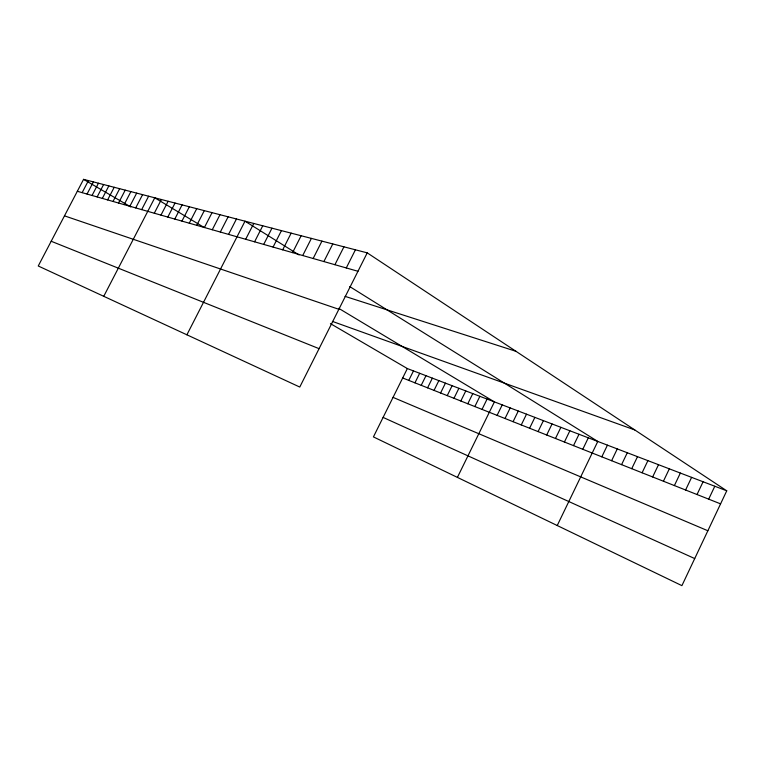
<?xml version="1.0" encoding="UTF-8"?>
<svg xmlns="http://www.w3.org/2000/svg" width="765" height="765" viewBox="0 0 765 765"><rect width="100%" height="100%" fill="white"/><g stroke="black" fill="none" stroke-linecap="round" stroke-linejoin="round"><path stroke-width="1.15" d="M708.686 499.153L714.797 486.244M726.75 490.814L681.911 585.646L373.425 436.901L407.353 368.567L726.75 490.814L367.229 252.861L83.567 179.354L38.25 265.991L299.775 387.052L367.229 252.861M674.395 485.574L680.353 473.057M685.593 490.011L691.608 477.37M697.02 494.534L703.083 481.759M652.65 476.958L658.512 464.699M663.418 481.223L669.327 468.84M621.572 464.651L627.29 452.746M631.737 468.677L637.503 456.657M642.093 472.78L647.907 460.635M557.236 525.526L597.79 441.453L349.768 286.598M601.816 456.829L607.439 445.154M611.598 460.712L617.269 448.912M564.417 442.027L569.868 430.772M573.511 445.622L579.009 434.271M582.777 449.294L588.314 437.829M538.072 431.594L543.399 420.645M546.698 435.008L552.062 423.953M555.476 438.488L560.888 427.329M505.015 418.503L510.188 407.927M513.076 421.697L518.278 411.025M521.261 424.938L526.511 414.181M529.6 428.237L534.878 417.384M482.026 409.399L487.085 399.081M457.403 477.398L494.41 401.893L338.694 308.324M497.097 415.366L502.232 404.886M453.98 398.288L458.895 388.295M460.826 401.003L465.78 390.934M467.788 403.757L472.78 393.612M474.845 406.559L479.875 396.327M427.578 387.836L432.368 378.139M434.032 390.389L438.852 380.626M440.573 392.99L445.44 383.141M447.229 395.62L452.115 385.703M408.768 380.396L413.473 370.91M414.946 382.835L419.679 373.291M421.219 385.321L425.981 375.701M323.882 261.563L332.785 243.939M334.917 264.709L343.934 246.827M346.277 267.951L355.419 249.801M292.565 252.632L301.142 235.735M302.72 255.529L311.403 238.393M313.153 258.503L321.941 241.128M263.705 244.408L271.977 228.18M273.076 247.076L281.444 230.628M282.687 249.82L291.159 233.153M186.899 334.802L245.001 221.19L299.048 254.936M245.689 239.273L253.77 223.457M254.582 241.807L262.749 225.79M204.418 227.501L212.048 212.651M212.268 229.749L219.985 214.707M220.32 232.034L228.123 216.82M228.563 234.386L236.462 218.972M174.793 219.058L182.099 204.886M181.936 221.095L189.328 206.76M189.261 223.189L196.729 208.682M196.748 225.321L204.293 210.643M103.753 296.313L154.769 197.81L204.293 227.568M154.291 213.215L161.377 199.522M160.966 215.118L168.128 201.272M167.803 217.069L175.032 203.06M118.527 203.021L125.221 190.15M124.14 204.618L130.892 191.623M129.859 206.254L136.677 193.124M135.701 207.917L142.586 194.654M141.668 209.62L148.611 196.213M87.047 194.052L93.397 181.907M92.049 195.477L98.446 183.218M97.145 196.93L103.6 184.547M102.338 198.403L108.85 185.905M107.626 199.914L114.205 187.291M113.029 201.453L119.656 188.706M82.142 192.646L88.434 180.617M77.332 191.279L357.972 271.279M345.044 296.351L515.973 351.307M64.47 215.854L338.866 309.299M332.402 321.405L634.778 429.94M402.677 377.977L720.582 503.858M51.188 241.252L319.082 348.658M393.047 397.379L707.864 530.757M383.102 417.413L694.716 558.565M83.567 179.354L130.739 206.923M330.432 323.614L407.353 368.567"/></g></svg>
